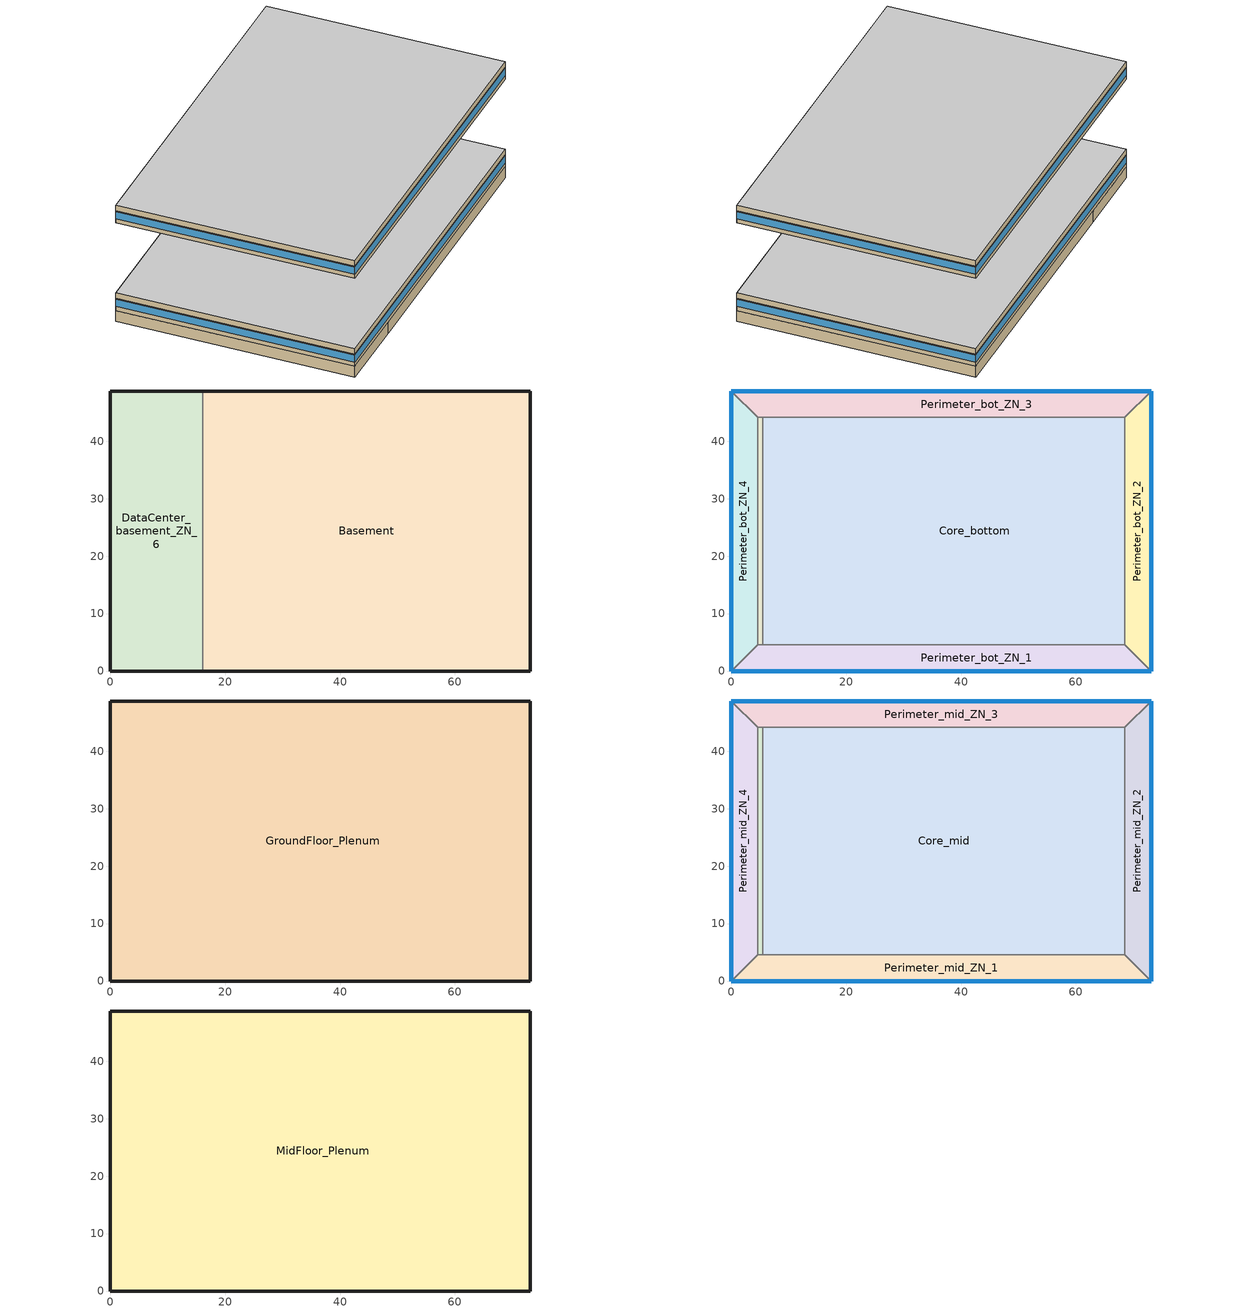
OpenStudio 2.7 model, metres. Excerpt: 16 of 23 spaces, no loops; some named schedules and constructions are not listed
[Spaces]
Basement
 floor ground (Basement Floor construction): 73.11,48.74 73.11,0 16.08,0 16.08,48.74 z-2.44
 wall ground (Basement Wall construction): 16.08,0 73.11,0 73.11,48.74 16.08,48.74 z-2.44:0
 wall to DataCenter_basement_ZN_6: 16.08,48.74 16.08,0 z-2.44:0
DataCenter_basement_ZN_6
 floor ground (Basement Floor construction): 16.08,48.74 16.08,0 0,0 0,48.74 z-2.44
 wall ground (Basement Wall construction): 16.08,48.74 0,48.74 0,0 16.08,0 z-2.44:0
Core_bottom
 floor to DataCenter_basement_ZN_6: 16.08,44.16 16.08,4.57 5.49,4.57 5.49,44.16 z0
 floor to Basement: 68.53,44.16 68.53,4.57 16.08,4.57 16.08,44.16 z0
 wall to Perimeter_bot_ZN_1: 5.49,4.57 68.53,4.57 z0:2.74
 wall to DataCenter_bot_ZN_6: 5.49,44.16 5.49,4.57 z0:2.74
 wall to Perimeter_bot_ZN_2: 68.53,4.57 68.53,44.16 z0:2.74
 wall to Perimeter_bot_ZN_3: 68.53,44.16 5.49,44.16 z0:2.74
Perimeter_bot_ZN_3
 floor to Basement: 73.11,48.74 68.53,44.16 16.08,44.16 16.08,48.74 z0
 floor to DataCenter_basement_ZN_6: 16.08,48.74 16.08,44.16 4.57,44.16 0,48.74 z0
 wall outside: 73.11,48.74 0,48.74 z0:2.74
 wall to Perimeter_bot_ZN_4: 0,48.74 4.57,44.16 z0:2.74
 wall to Perimeter_bot_ZN_2: 68.53,44.16 73.11,48.74 z0:2.74
 wall to DataCenter_bot_ZN_6: 4.57,44.16 5.49,44.16 z0:2.74
 window: 73.11,48.74 0,48.74 z0.91:2.5
Perimeter_bot_ZN_1
 floor to DataCenter_basement_ZN_6: 16.08,4.57 16.08,0 0,0 4.57,4.57 z0
 floor to Basement: 68.53,4.57 73.11,0 16.08,0 16.08,4.57 z0
 wall outside: 0,0 73.11,0 z0:2.74
 wall to Perimeter_bot_ZN_4: 4.57,4.57 0,0 z0:2.74
 wall to DataCenter_bot_ZN_6: 5.49,4.57 4.57,4.57 z0:2.74
 wall to Perimeter_bot_ZN_2: 73.11,0 68.53,4.57 z0:2.74
 window: 0,0 73.11,0 z0.91:2.5
Perimeter_bot_ZN_2
 floor to Basement: 73.11,48.74 73.11,0 68.53,4.57 68.53,44.16 z0
 wall outside: 73.11,0 73.11,48.74 z0:2.74
 window: 73.11,0 73.11,48.74 z0.91:2.5
Perimeter_bot_ZN_4
 floor to DataCenter_basement_ZN_6: 0,48.74 4.57,44.16 4.57,4.57 0,0 z0
 wall outside: 0,48.74 0,0 z0:2.74
 wall to DataCenter_bot_ZN_6: 4.57,4.57 4.57,44.16 z0:2.74
 window: 0,48.74 0,0 z0.91:2.5
DataCenter_bot_ZN_6
 floor to DataCenter_basement_ZN_6: 5.49,44.16 5.49,4.57 4.57,4.57 4.57,44.16 z0
GroundFloor_Plenum
 floor to Perimeter_bot_ZN_4: 0,48.74 4.57,44.16 4.57,4.57 0,0 z2.74
 floor to Perimeter_bot_ZN_2: 73.11,48.74 73.11,0 68.53,4.57 68.53,44.16 z2.74
 floor to Perimeter_bot_ZN_1: 68.53,4.57 73.11,0 0,0 4.57,4.57 z2.74
 floor to Perimeter_bot_ZN_3: 73.11,48.74 68.53,44.16 4.57,44.16 0,48.74 z2.74
 floor to Core_bottom: 68.53,44.16 68.53,4.57 5.49,4.57 5.49,44.16 z2.74
 floor to DataCenter_bot_ZN_6: 5.49,44.16 5.49,4.57 4.57,4.57 4.57,44.16 z2.74
 wall outside: 73.11,0 73.11,48.74 0,48.74 0,0 73.11,0 z2.74:3.96
 ceiling adiabatic (Floor Adiabatic construction): 73.11,0 73.11,48.74 0,48.74 0,0 z3.96
Perimeter_mid_ZN_2
 floor adiabatic (Floor Adiabatic construction): 73.11,48.74 73.11,0 68.53,4.57 68.53,44.16 z19.82
 wall outside: 73.11,0 73.11,48.74 z19.82:22.56
 wall to Perimeter_mid_ZN_3: 73.11,48.74 68.53,44.16 z19.82:22.56
 wall to Perimeter_mid_ZN_1: 68.53,4.57 73.11,0 z19.82:22.56
 wall to Core_mid: 68.53,44.16 68.53,4.57 z19.82:22.56
 window: 73.11,0 73.11,48.74 z20.73:22.32
Perimeter_mid_ZN_1
 floor adiabatic (Floor Adiabatic construction): 68.53,4.57 73.11,0 0,0 4.57,4.57 z19.82
 wall outside: 0,0 73.11,0 z19.82:22.56
 wall to Perimeter_mid_ZN_4: 4.57,4.57 0,0 z19.82:22.56
 wall to DataCenter_mid_ZN_6: 5.49,4.57 4.57,4.57 z19.82:22.56
 wall to Core_mid: 68.53,4.57 5.49,4.57 z19.82:22.56
 window: 0,0 73.11,0 z20.73:22.32
DataCenter_mid_ZN_6
 floor adiabatic (Floor Adiabatic construction): 5.49,44.16 5.49,4.57 4.57,4.57 4.57,44.16 z19.82
 wall to Perimeter_mid_ZN_4: 4.57,44.16 4.57,4.57 z19.82:22.56
 wall to Core_mid: 5.49,4.57 5.49,44.16 z19.82:22.56
 wall to Perimeter_mid_ZN_3: 5.49,44.16 4.57,44.16 z19.82:22.56
Core_mid
 floor adiabatic (Floor Adiabatic construction): 68.53,44.16 68.53,4.57 5.49,4.57 5.49,44.16 z19.82
 wall to Perimeter_mid_ZN_3: 68.53,44.16 5.49,44.16 z19.82:22.56
Perimeter_mid_ZN_3
 floor adiabatic (Floor Adiabatic construction): 73.11,48.74 68.53,44.16 4.57,44.16 0,48.74 z19.82
 wall outside: 73.11,48.74 0,48.74 z19.82:22.56
 wall to Perimeter_mid_ZN_4: 0,48.74 4.57,44.16 z19.82:22.56
 window: 73.11,48.74 0,48.74 z20.73:22.32
Perimeter_mid_ZN_4
 floor adiabatic (Floor Adiabatic construction): 0,48.74 4.57,44.16 4.57,4.57 0,0 z19.82
 wall outside: 0,48.74 0,0 z19.82:22.56
 window: 0,48.74 0,0 z20.73:22.32
MidFloor_Plenum
 floor to Perimeter_mid_ZN_1: 68.53,4.57 73.11,0 0,0 4.57,4.57 z22.56
 floor to DataCenter_mid_ZN_6: 5.49,44.16 5.49,4.57 4.57,4.57 4.57,44.16 z22.56
 floor to Perimeter_mid_ZN_2: 73.11,48.74 73.11,0 68.53,4.57 68.53,44.16 z22.56
 floor to Perimeter_mid_ZN_4: 0,48.74 4.57,44.16 4.57,4.57 0,0 z22.56
 floor to Core_mid: 68.53,44.16 68.53,4.57 5.49,4.57 5.49,44.16 z22.56
 floor to Perimeter_mid_ZN_3: 73.11,48.74 68.53,44.16 4.57,44.16 0,48.74 z22.56
 wall outside: 73.11,48.74 0,48.74 0,0 73.11,0 73.11,48.74 z22.56:23.78
 ceiling adiabatic (Floor Adiabatic construction): 73.11,0 73.11,48.74 0,48.74 0,0 z23.78
[Building]
-LargeOffice-ASHRAE 169-2013-4A created: 2019-04-24 11:22:52 -0700: North Axis {deg}=0; Default Construction Set=90.1-2004 - LrgOffice - ASHRAE 169-2013-4A; Standards Number of Stories=13; Standards Number of Above Ground Stories=12; Standards Building Type=LargeOffice
[Site]
New York-John F Kennedy Intl AP_NY_USA: Latitude {deg}=40.65; Longitude {deg}=-73.8; Time Zone {hr}=-5; Elevation {m}=5; Terrain=City
[Site:WaterMainsTemperature]
Calculation Method=Correlation; Annual Average Outdoor Air Temperature {C}=12.4667; Maximum Difference In Monthly Average Outdoor Air Temperatures {deltaC}=25.2
[SizingPeriod:DesignDay] Barometric Pressure {Pa}=101241; Sky Clearness=0; Rain Indicator=0; Snow Indicator=0; Day of Month=21; Daylight Saving Time Indicator=0; Humidity Indicating Type=Wetbulb; Dry-Bulb Temperature Range Modifier Type=DefaultMultipliers
Name | Maximum Dry-Bulb Temperature {C} | Daily Dry-Bulb Temperature Range {deltaC} | Humidity Indicating Conditions at Maximum Dry-Bulb | Wind Speed {m/s} | Wind Direction {deg} | Month | Day Type | Solar Model Indicator | ASHRAE Taub | ASHRAE Taud
New.York-John.F.Kennedy.Intl.AP_NY_USA Ann Htg 99.6% Condns DB | -10.7 | 0 | -10.7 | 7.5 | 320 | 1 | WinterDesignDay | ASHRAEClearSky
New.York-John.F.Kennedy.Intl.AP_NY_USA Ann Clg .4% Condns DB=>MWB | 32.1 | 7.4 | 23.1 | 5.6 | 230 | 7 | SummerDesignDay | ASHRAETau | 0.541 | 1.8
[Site:GroundTemperature:BuildingSurface]
20.56, 20.5, 20.55, 20.62, 20.7, 22.94, 23.34, 23.44, 23.44, 21.19, 20.81, 20.66
[ClimateZones]
Climate Zone Institution Name 1=ASHRAE; Climate Zone Document Name 1=ANSI/ASHRAE Standard 169; Climate Zone Document Year 1=2006; Climate Zone Value 1=4A
[Material:NoMass] Thermal Absorptance=0.9; Solar Absorptance=0.7
Name | Roughness | Thermal Resistance {m2-K/W} | Visible Absorptance
CP02 CARPET PAD | VeryRough | 0.21648 | 0.8
Nonres_Floor_Insulation | MediumSmooth | 2.88292 | 0.7
Typical Insulation R-6.78 | Smooth | 1.19347 | 0.7
Typical Carpet Pad | Smooth | 0.21648 | 0.8
Typical Insulation R-4.23 | Smooth | 0.745657 | 0.7
Typical Insulation R-14.76 | Smooth | 2.59864 | 0.7
Typical Insulation R-0.58 | Smooth | 0.101875 | 0.7
Typical Insulation | Smooth | 0.0282222 | 0.7
[Material]
Name | Roughness | Thickness {m} | Conductivity {W/m-K} | Density {kg/m3} | Specific Heat {J/kg-K} | Thermal Absorptance | Solar Absorptance | Visible Absorptance
100mm Normalweight concrete floor | MediumSmooth | 0.1016 | 2.31 | 2322 | 832
G01 13mm gypsum board | Smooth | 0.0127 | 0.16 | 800 | 1090 | 0.9 | 0.7 | 0.5
M10 200mm concrete block basement wall | MediumRough | 0.2032 | 1.326 | 1842 | 912
4 in. Normalweight Concrete Floor | MediumRough | 0.1016 | 2.31 | 2322 | 832 | 0.9 | 0.7 | 0.7
1IN Stucco | Smooth | 0.0253 | 0.6918 | 1858 | 837 | 0.9 | 0.7 | 0.92
8IN CONCRETE HW RefBldg | Rough | 0.2032 | 1.311 | 2240 | 836.8 | 0.9 | 0.7 | 0.7
1/2IN Gypsum | Smooth | 0.0127 | 0.16 | 784.9 | 830 | 0.9 | 0.4 | 0.4
Roof Membrane | VeryRough | 0.0095 | 0.16 | 1121.29 | 1460 | 0.9 | 0.7 | 0.7
Metal Roof Surface; F08 Metal surface | Smooth | 0.0008 | 45.28 | 7824 | 500 | 0.9 | 0.7 | 0.7
6 in. Normalweight Concrete Floor | MediumRough | 0.1524 | 2.31 | 2322 | 832 | 0.9 | 0.7 | 0.7
8 in. Concrete Block Basement Wall | MediumRough | 0.2032 | 1.326 | 1842 | 912 | 0.9 | 0.7 | 0.7
G05 25mm wood | MediumSmooth | 0.0254 | 0.15 | 608 | 1630 | 0.9 | 0.5 | 0.5
[Construction]
Floor Adiabatic construction: CP02 CARPET PAD, 100mm Normalweight concrete floor, Nonres_Floor_Insulation
Basement Wall construction: M10 200mm concrete block basement wall
Basement Floor construction: M10 200mm concrete block basement wall, CP02 CARPET PAD
Typical Insulated Exterior Mass Floor R-9.35: Typical Insulation R-6.78, 4 in. Normalweight Concrete Floor, Typical Carpet Pad
Typical Insulated Exterior Mass Wall R-6.62: 1IN Stucco, 8IN CONCRETE HW RefBldg, Typical Insulation R-4.23, 1/2IN Gypsum
Typical IEAD Roof R-15.87: Roof Membrane, Typical Insulation R-14.76, Metal Roof Surface
Typical Interior Floor: 100mm Normalweight concrete floor, CP02 CARPET PAD
Typical Interior Wall: G01 13mm gypsum board, G01 13mm gypsum board
Typical Interior Ceiling: CP02 CARPET PAD, 100mm Normalweight concrete floor
Typical Insulated Carpeted 6in Slab Floor: 6 in. Normalweight Concrete Floor, Typical Carpet Pad
Typical Insulated Basement Mass Wall: 8 in. Concrete Block Basement Wall
U 0.57 SHGC 0.39 Dbl Ref-D Clr 6mm/6mm Air: REF D CLEAR 6MM, AIR 6MM, CLEAR 6MM
Typical Insulated Metal Door R-1.43: F08 Metal surface, Typical Insulation R-0.58
Typical Overhead Door: Typical Insulation
U 1.17 SHGC 0.49 Simple Glazing Skylight U-1.17 SHGC 0.39: U 1.17 SHGC 0.49 Simple Glazing U-1.17 SHGC 0.39
Typical Interior Window: Clear 3mm
Typical Interior Door; Typical Interior Partition: G05 25mm wood
[DefaultConstructionSet]
90.1-2004 - LrgOffice - ASHRAE 169-2013-4A: Default Exterior Surface Constructions=Default Surface Constructions 1; Default Interior Surface Constructions=Default Surface Constructions 2; Default Ground Contact Surface Constructions=Default Surface Constructions 3; Default Exterior SubSurface Constructions=Default Sub Surface Constructions 1; Default Interior SubSurface Constructions=Default Sub Surface Constructions 2; Interior Partition Construction=Typical Interior Partition
[DefaultSurfaceConstructions]
Name | Floor Construction | Wall Construction | Roof Ceiling Construction
Default Surface Constructions 1 | Typical Insulated Exterior Mass Floor R-9.35 | Typical Insulated Exterior Mass Wall R-6.62 | Typical IEAD Roof R-15.87
Default Surface Constructions 2 | Typical Interior Floor | Typical Interior Wall | Typical Interior Ceiling
Default Surface Constructions 3 | Typical Insulated Carpeted 6in Slab Floor | Typical Insulated Basement Mass Wall
[DefaultSubSurfaceConstructions]
Name | Fixed Window Construction | Operable Window Construction | Door Construction | Glass Door Construction | Overhead Door Construction | Skylight Construction | Tubular Daylight Dome Construction | Tubular Daylight Diffuser Construction
Default Sub Surface Constructions 1 | U 0.57 SHGC 0.39 Dbl Ref-D Clr 6mm/6mm Air | U 0.57 SHGC 0.39 Dbl Ref-D Clr 6mm/6mm Air | Typical Insulated Metal Door R-1.43 | U 0.57 SHGC 0.39 Dbl Ref-D Clr 6mm/6mm Air | Typical Overhead Door | U 1.17 SHGC 0.49 Simple Glazing Skylight U-1.17 SHGC 0.39 | Typical Interior Window | Typical Interior Window
Default Sub Surface Constructions 2 | Typical Interior Window | Typical Interior Window | Typical Interior Door
[WindowMaterial:Glazing] Optical Data Type=SpectralAverage; Infrared Transmittance at Normal Incidence=0; Front Side Infrared Hemispherical Emissivity=0.84; Conductivity {W/m-K}=0.9; Dirt Correction Factor for Solar and Visible Transmittance=1; Solar Diffusing=No
Name | Thickness {m} | Solar Transmittance at Normal Incidence | Front Side Solar Reflectance at Normal Incidence | Back Side Solar Reflectance at Normal Incidence | Visible Transmittance at Normal Incidence | Front Side Visible Reflectance at Normal Incidence | Back Side Visible Reflectance at Normal Incidence | Back Side Infrared Hemispherical Emissivity
REF D CLEAR 6MM | 0.006 | 0.429 | 0.308 | 0.379 | 0.334 | 0.453 | 0.505 | 0.82
CLEAR 6MM | 0.006 | 0.775 | 0.071 | 0.071 | 0.881 | 0.08 | 0.08 | 0.84
Clear 3mm | 0.003 | 0.837 | 0.075 | 0.075 | 0.898 | 0.081 | 0.081 | 0.84
[WindowMaterial:Gas]
AIR 6MM: Gas Type=Air; Thickness {m}=0.0063
[WindowMaterial:SimpleGlazingSystem]
U 1.17 SHGC 0.49 Simple Glazing U-1.17 SHGC 0.39: U-Factor {W/m2-K}=6.64357; Solar Heat Gain Coefficient=0.39; Visible Transmittance=0.38
[Space]
Name | Space Type | Building Story | Thermal Zone | Part of Total Floor Area
Core_mid | Office WholeBuilding - Lg Office | Building Story 2 | Core_mid ZN | Yes
Perimeter_mid_ZN_2 | Office WholeBuilding - Lg Office | Building Story 2 | Perimeter_mid_ZN_2 ZN | Yes
Perimeter_mid_ZN_1 | Office WholeBuilding - Lg Office | Building Story 2 | Perimeter_mid_ZN_1 ZN | Yes
MidFloor_Plenum | Plenum |  | MidFloor_Plenum ZN | No
DataCenter_mid_ZN_6 | Office OfficeLarge Data Center | Building Story 2 | DataCenter_mid_ZN_6 ZN
Core_bottom | Office WholeBuilding - Lg Office | Building Story 1 | Core_bottom ZN | Yes
Perimeter_bot_ZN_3 | Office WholeBuilding - Lg Office | Building Story 1 | Perimeter_bot_ZN_3 ZN | Yes
Basement | Office WholeBuilding - Lg Office | Basement Story 0 | Basement ZN | Yes
Perimeter_bot_ZN_1 | Office WholeBuilding - Lg Office | Building Story 1 | Perimeter_bot_ZN_1 ZN | Yes
Perimeter_mid_ZN_3 | Office WholeBuilding - Lg Office | Building Story 2 | Perimeter_mid_ZN_3 ZN | Yes
Perimeter_mid_ZN_4 | Office WholeBuilding - Lg Office | Building Story 2 | Perimeter_mid_ZN_4 ZN | Yes
GroundFloor_Plenum | Plenum |  | GroundFloor_Plenum ZN | No
DataCenter_basement_ZN_6 | Office OfficeLarge Main Data Center | Basement Story 0 | DataCenter_basement_ZN_6 ZN
Perimeter_bot_ZN_2 | Office WholeBuilding - Lg Office | Building Story 1 | Perimeter_bot_ZN_2 ZN | Yes
Perimeter_bot_ZN_4 | Office WholeBuilding - Lg Office | Building Story 1 | Perimeter_bot_ZN_4 ZN | Yes
DataCenter_bot_ZN_6 | Office OfficeLarge Data Center | Building Story 1 | DataCenter_bot_ZN_6 ZN
[BuildingStory]
Name | Nominal Z Coordinate {m}
Basement Story 0 | -2.439
Building Story 1 | 0
Building Story 2 | 19.816
[SpaceType]
Name | Default Schedule Set | Design Specification Outdoor Air Object | Standards Building Type | Standards Space Type | Default Construction Set
Office WholeBuilding - Lg Office | Office WholeBuilding - Lg Office Schedule Set | Office WholeBuilding - Lg Office Ventilation | Office | WholeBuilding - Lg Office
Office OfficeLarge Data Center | Office OfficeLarge Data Center Schedule Set | Office OfficeLarge Data Center Ventilation | Office | OfficeLarge Data Center
Office OfficeLarge Main Data Center | Office OfficeLarge Main Data Center Schedule Set | Office OfficeLarge Main Data Center Ventilation | Office | OfficeLarge Main Data Center
Plenum | Plenum Schedule Set |  |  | Plenum | 90.1-2004 - LrgOffice - Plenum - ASHRAE 169-2013-4A
[Lights]
Office WholeBuilding - Lg Office Lights: Lights Definition=Office WholeBuilding - Lg Office Lights Definition; Space or SpaceType=Office WholeBuilding - Lg Office; Fraction Replaceable=1
[ElectricEquipment]
Office WholeBuilding - Lg Office Elec Equip: Electric Equipment Definition=Office WholeBuilding - Lg Office Elec Equip Definition; Space or SpaceType=Office WholeBuilding - Lg Office
[DesignSpecification:OutdoorAir]
Office WholeBuilding - Lg Office Ventilation: Outdoor Air Method=Sum; Outdoor Air Flow per Person {m3/s-person}=0; Outdoor Air Flow per Floor Area {m3/s-m2}=0.000508; Outdoor Air Flow Rate {m3/s}=0; Outdoor Air Flow Air Changes per Hour {1/hr}=0
[DefaultScheduleSet]
Office WholeBuilding - Lg Office Schedule Set: Number of People Schedule=OfficeLarge BLDG_OCC_SCH; People Activity Level Schedule=OfficeLarge ACTIVITY_SCH; Lighting Schedule=OfficeLarge BLDG_LIGHT_SCH; Electric Equipment Schedule=OfficeLarge BLDG_EQUIP_SCH; Infiltration Schedule=OfficeLarge INFIL_SCH_PNNL
[ThermostatSetpoint:DualSetpoint]
Name | Heating Setpoint Temperature Schedule | Cooling Setpoint Temperature Schedule
Office WholeBuilding - Lg Office Thermostat 1; Office WholeBuilding - Lg Office Thermostat 2; Office WholeBuilding - Lg Office Thermostat 3; Office WholeBuilding - Lg Office Thermostat 5; Office WholeBuilding - Lg Office Thermostat 6; Office WholeBuilding - Lg Office Thermostat 7; Office WholeBuilding - Lg Office Thermostat 8; Office WholeBuilding - Lg Office Thermostat 9; Office WholeBuilding - Lg Office Thermostat 10; Office WholeBuilding - Lg Office Thermostat 11; Office WholeBuilding - Lg Office Thermostat 12 | OfficeLarge HTGSETP_SCH_YES_OPTIMUM | OfficeLarge CLGSETP_SCH_NO_SETBACK
Office OfficeLarge Main Data Center Thermostat 1; Office OfficeLarge Data Center Thermostat 1; Office OfficeLarge Data Center Thermostat 2 | OfficeLarge HTGSETP_DC_SCH | OfficeLarge CLGSETP_DC_SCH
Plenum Thermostat 1; Plenum Thermostat 2
[SpaceInfiltration:DesignFlowRate] Schedule=OfficeLarge INFIL_SCH_PNNL; Design Flow Rate Calculation Method=Flow/ExteriorArea; Flow per Exterior Surface Area {m3/s-m2}=0.00102523; Constant Term Coefficient=0; Temperature Term Coefficient=0; Velocity Term Coefficient=0.224; Velocity Squared Term Coefficient=0
Name | Space or SpaceType
GroundFloor_Plenum Infiltration | GroundFloor_Plenum
MidFloor_Plenum Infiltration | MidFloor_Plenum
Perimeter_bot_ZN_1 Infiltration | Perimeter_bot_ZN_1
Perimeter_bot_ZN_2 Infiltration | Perimeter_bot_ZN_2
Perimeter_bot_ZN_3 Infiltration | Perimeter_bot_ZN_3
Perimeter_bot_ZN_4 Infiltration | Perimeter_bot_ZN_4
Perimeter_mid_ZN_1 Infiltration | Perimeter_mid_ZN_1
Perimeter_mid_ZN_2 Infiltration | Perimeter_mid_ZN_2
Perimeter_mid_ZN_3 Infiltration | Perimeter_mid_ZN_3
Perimeter_mid_ZN_4 Infiltration | Perimeter_mid_ZN_4
[ThermalZone] Use Ideal Air Loads=No
Name | Thermostat | Multiplier
Basement ZN | Office WholeBuilding - Lg Office Thermostat 1
Core_bottom ZN | Office WholeBuilding - Lg Office Thermostat 2
Core_mid ZN | Office WholeBuilding - Lg Office Thermostat 3 | 10
DataCenter_basement_ZN_6 ZN | Office OfficeLarge Main Data Center Thermostat 1
DataCenter_bot_ZN_6 ZN | Office OfficeLarge Data Center Thermostat 1
DataCenter_mid_ZN_6 ZN | Office OfficeLarge Data Center Thermostat 2 | 10
GroundFloor_Plenum ZN | Plenum Thermostat 1
MidFloor_Plenum ZN | Plenum Thermostat 2 | 10
Perimeter_bot_ZN_1 ZN | Office WholeBuilding - Lg Office Thermostat 5
Perimeter_bot_ZN_2 ZN | Office WholeBuilding - Lg Office Thermostat 6
Perimeter_bot_ZN_3 ZN | Office WholeBuilding - Lg Office Thermostat 7
Perimeter_bot_ZN_4 ZN | Office WholeBuilding - Lg Office Thermostat 8
Perimeter_mid_ZN_1 ZN | Office WholeBuilding - Lg Office Thermostat 9 | 10
Perimeter_mid_ZN_2 ZN | Office WholeBuilding - Lg Office Thermostat 10 | 10
Perimeter_mid_ZN_3 ZN | Office WholeBuilding - Lg Office Thermostat 11 | 10
Perimeter_mid_ZN_4 ZN | Office WholeBuilding - Lg Office Thermostat 12 | 10
[InternalMass:Definition]
Internal Mass Definition 1: Construction=InteriorFurnishings; Design Level Calculation Method=SurfaceArea/Area; Surface Area per Space Floor Area=2
[InternalMass] Internal Mass Definition=Internal Mass Definition 1; Multiplier=1
Name | Space or SpaceType
Core_mid Mass | Core_mid
Perimeter_mid_ZN_2 Mass | Perimeter_mid_ZN_2
Perimeter_mid_ZN_3 Mass | Perimeter_mid_ZN_3
Perimeter_mid_ZN_1 Mass | Perimeter_mid_ZN_1
MidFloor_Plenum Mass | MidFloor_Plenum
Core_bottom Mass | Core_bottom
DataCenter_mid_ZN_6 Mass | DataCenter_mid_ZN_6
Perimeter_bot_ZN_3 Mass | Perimeter_bot_ZN_3
Basement Mass | Basement
Perimeter_bot_ZN_1 Mass | Perimeter_bot_ZN_1
Perimeter_mid_ZN_4 Mass | Perimeter_mid_ZN_4
GroundFloor_Plenum Mass | GroundFloor_Plenum
DataCenter_basement_ZN_6 Mass | DataCenter_basement_ZN_6
Perimeter_bot_ZN_2 Mass | Perimeter_bot_ZN_2
Perimeter_bot_ZN_4 Mass | Perimeter_bot_ZN_4
DataCenter_bot_ZN_6 Mass | DataCenter_bot_ZN_6
[Exterior:Lights:Definition]
NonDimming Exterior Lights Def: Design Level {W}=62782.82
[Exterior:Lights]
NonDimming Exterior Lights Def: Exterior Lights Definition=NonDimming Exterior Lights Def; Schedule=Always On; Control Option=AstronomicalClock
[Exterior:FuelEquipment:Definition]
Name | Design Level {W}
Fuel equipment 1 Def | 244444
Fuel equipment 2 Def | 1270.8
[Exterior:FuelEquipment] Fuel Use Type=NaturalGas
Name | Exterior Fuel Equipment Definition | Schedule
Fuel equipment 1 | Fuel equipment 1 Def | Large Office BLDG ELEVATORS
Fuel equipment 2 | Fuel equipment 2 Def | OfficeLarge ELEV_LIGHT_FAN_SCH_ADD_DF
